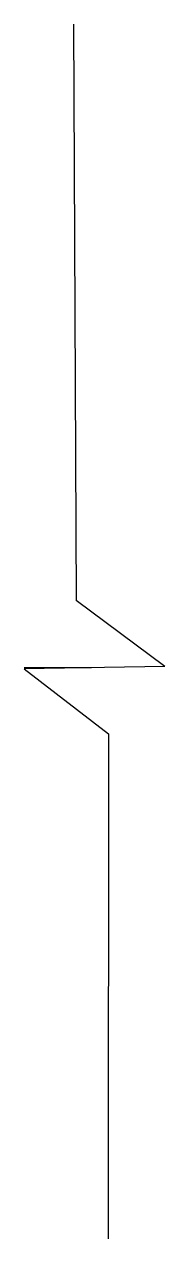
# Model space of a CAD drawing. Header units: inches. Extents: x 215676 to 3518780154, y 2761699 to 325936546.
# Drawn here: x 3518136812 to 3518137947, y 325926746 to 325936546 of the extents above.
import ezdxf

# ---------------------------------------------------------------- set-up
doc = ezdxf.new("R2010")
doc.units = ezdxf.units.IN
doc.header["$LTSCALE"] = 20
doc.header["$MEASUREMENT"] = 0
doc.layers.add('RL', color=1, linetype='Continuous')

msp = doc.modelspace()

# ---------------------------------------------------------------- linework, layer by layer
at = {"layer": 'RL', "ltscale": 0.5, "extrusion": (-9.26477e-06, 0.00019168, 1)}
for p, q in [((3518137210, 325936545.5, 178.2), (3518137230, 325931895.4, 178.7)), ((3518137947, 325931363.5, 164.9), (3518137230, 325931895.4, 178.7)), ((3518137353.8, 325931351.9, 178.9), (3518136811.7, 325931351.9, 169.7)), ((3518137947, 325931363.5, 193), (3518136811.8, 325931344.4, 169.7)), ((3518136811.8, 325931344.4, 169.7), (3518137491.9, 325930818.5, 180.3)), ((3518137491.9, 325930818.5, 180.3), (3518137489.6, 325926745.6, 551.4))]:
    msp.add_line(p, q, dxfattribs=at)

doc.saveas('drawing.dxf')
